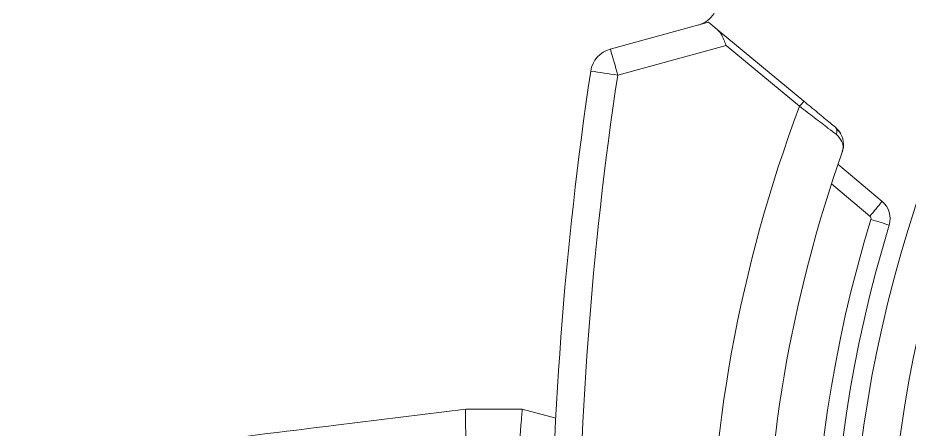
# Model space of a CAD drawing. Extents: x 12.1 to 108.7, y 1 to 80.4.
# Drawn here: x 43.061 to 45.041, y 33.079 to 33.994 of the extents above; entities that cross this region are included whole.
import ezdxf

# ---------------------------------------------------------------- set-up
doc = ezdxf.new("R2010")
doc.units = 0
doc.header["$MEASUREMENT"] = 0
doc.linetypes.add('SLD-Solid', pattern=[0])
doc.layers.add('OBJECT', color=7, linetype='CONTINUOUS')

msp = doc.modelspace()

# ---------------------------------------------------------------- linework, layer by layer
at = {"layer": 'OBJECT', "linetype": 'SLD-Solid', "lineweight": 15}
for p, q in [((44.3769, 33.9241), (44.5951, 33.9838)), ((44.5951, 33.9838), (44.6144, 33.9679)), ((44.6144, 33.9679), (44.8067, 33.8084)), ((44.6341, 33.9322), (44.3933, 33.8663)), ((44.7973, 33.7969), (44.6341, 33.9322)), ((44.8827, 33.668), (44.9809, 33.5856)), ((44.9536, 33.5527), (44.8682, 33.6244)), ((43.7672, 33.0879), (44.0559, 33.1233)), ((44.0559, 33.1233), (44.1809, 33.1233)), ((44.0559, 33.1233), (44.0559, 33.1233)), ((44.1809, 33.1233), (44.2558, 33.1033)), ((44.1809, 33.1233), (44.1809, 33.1233))]:
    msp.add_line(p, q, dxfattribs=at)
for centre, radius, start, end in [((47.7451, 32.6894), 2.75, 91.8755, 235.9419), ((44.5567, 34.0355), 0.06, 285.3093, 327.6669), ((44.3928, 33.8663), 0.06, 105.3093, 171.476), ((42.6648, 33.4087), 1.7881, 14.8268, 16.754), ((52.2451, 32.6894), 8, 171.47604, 188.52396), ((52.2456, 32.6894), 7.94, 171.47604, 188.52396), ((42.6395, 22.2674), 11.7307, 81.40173, 81.69731), ((44.3731, 34.1533), 0.5541, 319.962, 321.5046), ((47.7462, 32.6894), 3.15, 159.4155, 200.5845), ((44.845, 33.7117), 0.05, 28.4436, 50.3453), ((44.868, 33.7415), 0.0125, 327.0576, 44.4792), ((47.7451, 32.6894), 3.025, 160.5807, 199.4193), ((43.7377, 34.5869), 1.5962, 319.6177, 321.1526), ((44.9487, 33.5473), 0.05, 342.9429, 50), ((47.7454, 32.6894), 2.918, 162.9429, 197.0571), ((44.9491, 33.5473), 0.007, 342.9429, 50), ((43.7479, 29.5722), 4.1527, 72.5009, 73.0892), ((47.7451, 32.6894), 2.875, 162.9429, 197.0571)]:
    msp.add_arc(centre, radius, start, end, dxfattribs=at)
msp.add_ellipse((47.7208, 32.6894), major_axis=(2.8088, 0), ratio=0.999963, start_param=1.594185, end_param=4.086319, dxfattribs=at)
for points, knots in [([(44.6144, 33.9679), (44.6173, 33.9648), (44.6232, 33.9585), (44.629, 33.9456), (44.6324, 33.9365), (44.634, 33.9323), (44.6341, 33.9322)], [0, 0, 0, 0, 0.341189, 0.698271, 0.991846, 1, 1, 1, 1]), ([(44.8067, 33.8084), (44.8172, 33.7997), (44.8383, 33.7823), (44.8622, 33.7624), (44.8731, 33.7534), (44.8769, 33.7502)], [0, 0, 0, 0, 0.395442, 0.791242, 1, 1, 1, 1]), ([(44.8785, 33.7347), (44.873, 33.7389), (44.8594, 33.7492), (44.8312, 33.7709), (44.8084, 33.7884), (44.7973, 33.7969)], [0, 0, 0, 0, 0.259526, 0.640095, 1, 1, 1, 1]), ([(44.8769, 33.7502), (44.8812, 33.7457), (44.8918, 33.7346), (44.8956, 33.7171), (44.8947, 33.7046), (44.8935, 33.6992), (44.8927, 33.6968), (44.8924, 33.6957), (44.8922, 33.6952), (44.8922, 33.6951)], [0, 0, 0, 0, 0.278896, 0.682927, 0.861749, 0.938285, 0.97233, 0.995391, 1, 1, 1, 1]), ([(44.8922, 33.6951), (44.8922, 33.6952), (44.8948, 33.7026), (44.8952, 33.7172), (44.8832, 33.7297), (44.8785, 33.7347)], [0, 0, 0, 0, 0.005022, 0.60737, 1, 1, 1, 1]), ([(44.0559, 33.1233), (44.0556, 33.122), (44.0551, 33.1192), (44.0552, 33.0985), (44.056, 33.0687), (44.0559, 33.0439), (44.0559, 33.0318)], [0, 0, 0, 0, 0.253584, 0.507165, 0.760847, 1, 1, 1, 1]), ([(44.1809, 33.1233), (44.181, 33.1231), (44.1812, 33.1223), (44.1803, 33.1123), (44.1788, 33.0886), (44.1757, 33.0598), (44.1791, 33.0397), (44.1804, 33.0318)], [0, 0, 0, 0, 0.097508, 0.351331, 0.599304, 0.843154, 1, 1, 1, 1]), ([(43.0608, 33.0007), (43.0665, 33.0014), (43.0949, 33.0049), (43.2143, 33.0197), (43.4441, 33.0481), (43.6512, 33.0736), (43.7672, 33.0879)], [0, 0, 0, 0, 0.024148, 0.120739, 0.507103, 1, 1, 1, 1])]:
    msp.add_open_spline(points, degree=3, knots=knots, dxfattribs=at)

doc.saveas('drawing.dxf')
